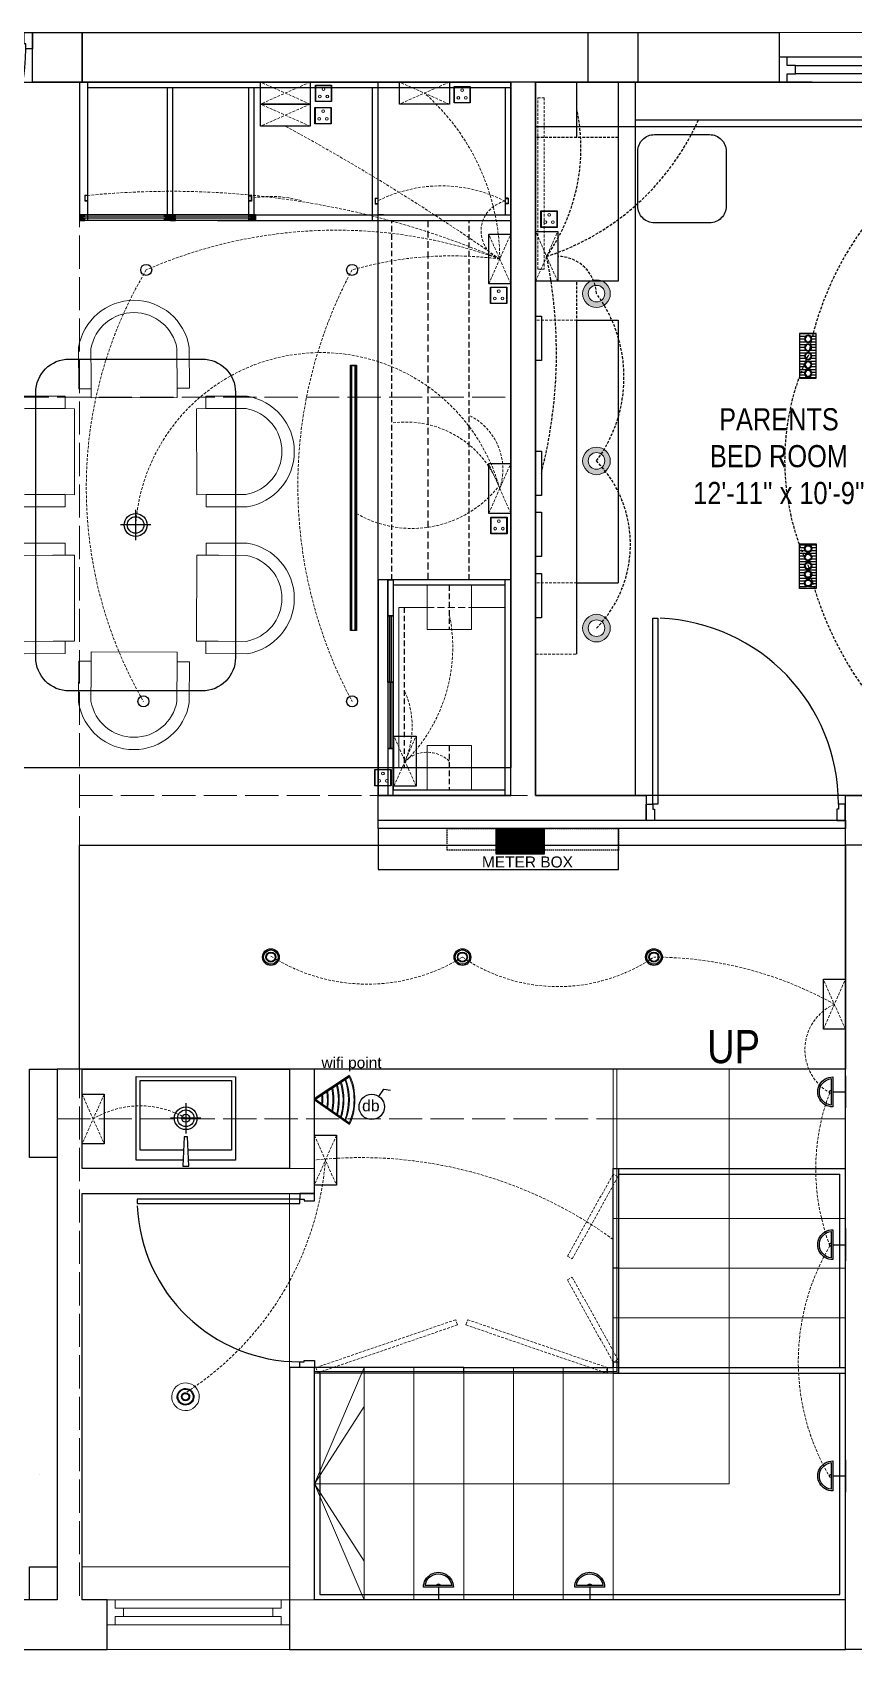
# Model space of a CAD drawing. Header units: millimetres. Extents: x 35877 to 3066687, y -650199 to -40525.
# Drawn here: x 150182.4 to 150330.9, y -180544.6 to -180252.1 of the extents above; entities that cross this region are included whole.
import ezdxf

# ---------------------------------------------------------------- set-up
doc = ezdxf.new("R2010")
doc.units = ezdxf.units.MM
doc.header["$MEASUREMENT"] = 0
for name, pattern in [('00 . GROUND FLOOR$0$DASHED', [0.75, 0.5, -0.25]), ('ACAD_ISO02W100', [15, 12, -3]), ('DASHED', [0.75, 0.5, -0.25]), ('DASHED2', [0.375, 0.25, -0.125]), ('DASHEDX2', [1.5, 1, -0.5]), ('HIDDEN', [0.375, 0.25, -0.125])]:
    doc.linetypes.add(name, pattern=pattern)
for name, color, linetype, lineweight in [('$TD_AUDIT_GENERATED_(A0BDF17)', 32, 'Continuous', 30), ('COLUMN', 1, 'Continuous', 30), ('el', 7, 'Continuous', 20), ('ELEC-wires', 1, 'DASHED2', 13), ('Electrical', 84, 'Continuous', 30), ('FIRST FLOOR ( TEXT )', 7, 'Continuous', 9), ('FUR', 250, 'Continuous', 0), ('FURNI', 25, 'Continuous', 5), ('FURNITURE', 32, 'Continuous', 9), ('furniture dimensions', 1, 'DASHED', 0), ('FURNITURE-1', 252, 'Continuous', 13), ('GROUND FLOOR', 7, 'Continuous', 9), ('GROUND FLOOR  ( PLINE )', 251, 'Continuous', 30), ('GROUND FLOOR ( DW_RAIL )', 7, 'Continuous', 9), ('GROUND FLOOR ( STAIR )', 251, 'Continuous', 9), ('hatch-rcc', 251, 'Continuous', 9), ('Labelling', 1, 'Continuous', 25)]:
    doc.layers.add(name, color=color, linetype=linetype, lineweight=lineweight)
for name, color, linetype in [('AR DOOR', 40, 'Continuous'), ('AR ELE-5', 134, 'Continuous'), ('GROUND FLOOR  ( Text )', 251, 'Continuous'), ('Labels and Texts', 8, 'Continuous'), ('str coll', 6, 'Continuous')]:
    doc.layers.add(name, color=color, linetype=linetype)
doc.layers.add('hatch', color=253, linetype='Continuous', lineweight=0, transparency=0.4)
doc.layers.add('PDF_INT-ELEC SWITCH BOARD', color=7, linetype='Continuous', true_color=0x00751d)
doc.layers.add('XX~SLAB ( PLINE )', color=251, linetype='Continuous', plot=False)
doc.styles.add("Cn_BT_0'-0", font='swissc.ttf')
doc.styles.add('KATHA', font='swissc.ttf')
doc.styles.get("Standard").update_dxf_attribs({"font": 'arial.ttf', "height": 6})

# ---------------------------------------------------------------- blocks, each defined once
blk = doc.blocks.new('*U116')
for points in [[(-40, 0), (0, 0), (0, 30), (10, 30), (10, 100), (-40, 100)], [(1160, 0), (1120, 0), (1120, 30), (1110, 30), (1110, 100), (1160, 100)], [(0, 0), (0, -1120), (30, -1120), (30, 0)]]:
    blk.add_lwpolyline(points, close=True)
at = {"layer": 'AR ELE-5', "linetype": 'ByBlock', "ltscale": 15}
blk.add_arc((-1.6, 0.7), 1121.6, 272.37301, 359.96526, dxfattribs=at)
blk = doc.blocks.new('*U18')
for points in [[(0, 0), (0, 1120), (-30, 1120), (-30, 0)], [(40, 0), (0, 0), (0, -30), (-10, -30), (-10, -100), (40, -100)], [(-1160, 0), (-1120, 0), (-1120, -30), (-1110, -30), (-1110, -100), (-1160, -100)]]:
    blk.add_lwpolyline(points, close=True)
at = {"layer": 'AR ELE-5', "linetype": 'ByBlock', "ltscale": 15}
blk.add_arc((2, -1), 1122, 92.373, 179.9653, dxfattribs=at)
blk = doc.blocks.new('*U20')
for points in [[(0, 0), (0, 1120), (30, 1120), (30, 0)], [(-40, 0), (0, 0), (0, -30), (10, -30), (10, -100), (-40, -100)], [(1160, 0), (1120, 0), (1120, -30), (1110, -30), (1110, -100), (1160, -100)]]:
    blk.add_lwpolyline(points, close=True)
at = {"layer": 'AR ELE-5', "linetype": 'ByBlock', "ltscale": 15}
blk.add_arc((-1.6, -0.7), 1121.6, 0.03474, 87.62699, dxfattribs=at)
blk = doc.blocks.new('SD DSD')
at = {"layer": 'FURNITURE', "color": 9, "true_color": 0xc7c8ca, "transparency": 33554687}
for p, q in [((3348486.7, -514623.32), (3348486.68, -514619.42)), ((3348502.23, -514619.34), (3348502.25, -514623.25)), ((3348486.7, -514623.32), (3348502.25, -514623.25)), ((3348483.69, -514625.26), (3348479.79, -514625.25)), ((3348483.69, -514625.26), (3348483.66, -514640.81)), ((3348505.76, -514625.26), (3348509.66, -514625.25)), ((3348505.76, -514625.26), (3348505.79, -514640.81)), ((3348479.75, -514640.8), (3348483.66, -514640.81)), ((3348509.7, -514640.8), (3348505.79, -514640.81)), ((3348479.75, -514651.77), (3348483.66, -514651.76)), ((3348483.69, -514667.31), (3348483.66, -514651.76)), ((3348505.76, -514667.31), (3348505.79, -514651.76)), ((3348509.7, -514651.77), (3348505.79, -514651.76)), ((3348483.69, -514667.31), (3348479.79, -514667.32)), ((3348505.76, -514667.31), (3348509.66, -514667.32)), ((3348486.7, -514669.25), (3348486.68, -514673.16)), ((3348486.7, -514669.25), (3348502.25, -514669.32)), ((3348502.23, -514673.23), (3348502.25, -514669.32))]:
    blk.add_line(p, q, dxfattribs=at)
at = {"layer": 'FURNITURE', "color": 9, "true_color": 0xc7c8ca, "transparency": 33554687, "flags": 128}
for points in [[(3348502.23, -514621.56), (3348504.46, -514621.55), (3348504.42, -514614.17, 0.853613), (3348484.42, -514614.22), (3348484.46, -514621.65), (3348486.68, -514621.64)], [(3348502.22, -514619.34), (3348502.23, -514621.56), (3348502.2, -514614.36, 0.835758), (3348486.65, -514614.39), (3348486.67, -514619.42), (3348486.68, -514621.64)], [(3348481.97, -514640.8), (3348481.97, -514643.02), (3348474.58, -514643.01, -0.853613), (3348474.58, -514623.01), (3348482.01, -514623.02), (3348482.01, -514625.25)], [(3348507.48, -514640.8), (3348507.48, -514643.02), (3348514.87, -514643.01, 0.853613), (3348514.87, -514623.01), (3348507.44, -514623.02), (3348507.44, -514625.25)], [(3348479.75, -514640.79), (3348481.97, -514640.8), (3348474.77, -514640.78, -0.835758), (3348474.76, -514625.23), (3348479.79, -514625.24), (3348482.01, -514625.25)], [(3348509.7, -514640.79), (3348507.48, -514640.8), (3348514.68, -514640.78, 0.835758), (3348514.69, -514625.23), (3348509.66, -514625.24), (3348507.44, -514625.25)], [(3348481.97, -514651.77), (3348481.97, -514649.55), (3348474.58, -514649.57, 0.853613), (3348474.58, -514669.57), (3348482.01, -514669.55), (3348482.01, -514667.32)], [(3348507.48, -514651.77), (3348507.48, -514649.55), (3348514.87, -514649.57, -0.853613), (3348514.87, -514669.57), (3348507.44, -514669.55), (3348507.44, -514667.32)], [(3348479.75, -514651.78), (3348481.97, -514651.77), (3348474.77, -514651.79, 0.835758), (3348474.76, -514667.34), (3348479.79, -514667.33), (3348482.01, -514667.33)], [(3348509.7, -514651.78), (3348507.48, -514651.77), (3348514.68, -514651.79, -0.835758), (3348514.69, -514667.34), (3348509.66, -514667.33), (3348507.44, -514667.33)], [(3348502.23, -514671.01), (3348504.46, -514671.02), (3348504.42, -514678.4, -0.853613), (3348484.42, -514678.36), (3348484.46, -514670.92), (3348486.68, -514670.93)], [(3348502.22, -514673.23), (3348502.23, -514671.01), (3348502.2, -514678.21, -0.835758), (3348486.65, -514678.18), (3348486.67, -514673.16), (3348486.68, -514670.93)]]:
    blk.add_lwpolyline(points, format="xyb", dxfattribs=at)
at = {"layer": 'FURNITURE', "color": 9, "lineweight": 30, "true_color": 0xc7c8ca, "transparency": 33554687}
blk.add_lwpolyline([(3348506.78, -514676.29), (3348482.68, -514676.29, -0.414214), (3348476.68, -514670.29), (3348476.68, -514622.29, -0.414214), (3348482.68, -514616.29), (3348506.78, -514616.29, -0.414214), (3348512.78, -514622.29), (3348512.78, -514670.29, -0.414214)], format="xyb", close=True, dxfattribs=at)
blk = doc.blocks.new('HYTJUK')
at = {"layer": 'Electrical', "lineweight": -3, "true_color": 0x000000}
h = blk.add_hatch(dxfattribs=at)
h.set_pattern_fill('ANSI31', color=18, scale=4, angle=225)
h.set_pattern_definition([(270, (141588.84366, -3593.0246), (0.5, -2e-16), [])])
h.paths.add_polyline_path([(128595.32, 17374.81), (128596.19, 17375.86, -0.675401), (128596.65, 17377, -0.15536), (128597.03, 17376.88), (128597.65, 17377.63), (128597.65, 17377.81), (128589.56, 17377.81), (128589.56, 17374.81)])
h.paths.add_polyline_path([(128590.43, 17375.68, -1), (128590.43, 17377, -1)], flags=16)
h.paths.add_polyline_path([(128591.98, 17377, -1), (128591.98, 17375.68, -1)], flags=16)
h.paths.add_polyline_path([(128590.43, 17375.81, -1), (128590.43, 17376.87, -1)], flags=0)
h.paths.add_polyline_path([(128591.98, 17376.87, -1), (128591.98, 17375.81, -1)], flags=0)
h.paths.add_polyline_path([(128593.54, 17377, -1), (128593.54, 17375.68, -1)], flags=16)
h.paths.add_polyline_path([(128593.54, 17376.87, -1), (128593.54, 17375.81, -1)], flags=0)
h.paths.add_polyline_path([(128595.09, 17377, -1), (128595.09, 17375.68, -1)], flags=16)
h.paths.add_polyline_path([(128595.09, 17376.87, -1), (128595.09, 17375.81, -1)], flags=0)
h.paths.add_polyline_path([(128596.19, 17375.86), (128595.32, 17374.81), (128597.65, 17374.81), (128597.65, 17377.63), (128597.03, 17376.88, -0.731062), (128596.65, 17375.68, -0.193744)], flags=17)
at = {"layer": 'Electrical', "color": 240, "true_color": 0xed1f24}
blk.add_lwpolyline([(128597.65, 17374.81), (128589.56, 17374.81), (128589.56, 17377.81), (128597.65, 17377.81)], close=True, dxfattribs=at)
at = {"layer": 'Electrical', "color": 18, "lineweight": -3, "true_color": 0x000000}
for centre, radius in [((128590.43, 17376.34), 0.662), ((128590.43, 17376.34), 0.53), ((128591.98, 17376.34), 0.662), ((128591.98, 17376.34), 0.53), ((128593.54, 17376.34), 0.662), ((128593.54, 17376.34), 0.53), ((128595.09, 17376.34), 0.662), ((128595.09, 17376.34), 0.53), ((128596.65, 17376.34), 0.662), ((128596.65, 17376.34), 0.53)]:
    blk.add_circle(centre, radius, dxfattribs=at)
blk = doc.blocks.new('6616')
at = {"color": 242, "linetype": 'DASHED', "true_color": 0xcd2027}
for p, q in [((386784.79, -36915.77), (386775.78, -36911.78)), ((386784.79, -36911.78), (386775.78, -36915.77))]:
    blk.add_line(p, q, dxfattribs=at)
at = {"layer": 'ELEC-wires', "color": 5, "linetype": 'ByBlock', "lineweight": 30, "ltscale": 4}
blk.add_lwpolyline([(386775.78, -36911.78), (386784.79, -36911.78), (386784.79, -36915.77), (386775.78, -36915.77)], close=True, dxfattribs=at)
blk = doc.blocks.new('WIFI')
at = {"layer": '$TD_AUDIT_GENERATED_(A0BDF17)', "lineweight": 13, "true_color": 0xc7c8ca}
h = blk.add_hatch(color=9, dxfattribs=at)
h.dxf.hatch_style = 1
h.paths.add_polyline_path([(3320075.15, -510037.5), (3320075.24, -510037.64, -0.206837), (3320083.72, -510037.64), (3320083.82, -510037.5, 0.208331)])
h.paths.add_polyline_path([(3320075.66, -510038.29), (3320075.76, -510038.44, -0.179121), (3320083.18, -510038.42), (3320083.28, -510038.28, 0.181041)])
h.paths.add_polyline_path([(3320076.19, -510039.11), (3320076.29, -510039.25, -0.151306), (3320082.61, -510039.23), (3320082.71, -510039.09, 0.153663)])
h.paths.add_polyline_path([(3320076.65, -510039.81), (3320076.74, -510039.95, -0.127939), (3320082.13, -510039.93), (3320082.23, -510039.78, 0.130675)])
h.paths.add_polyline_path([(3320077.21, -510040.67), (3320077.31, -510040.82, -0.099586), (3320081.53, -510040.79), (3320081.63, -510040.64, 0.102799)])
h.paths.add_polyline_path([(3320077.79, -510041.56), (3320077.89, -510041.71, -0.070714), (3320080.9, -510041.69), (3320081.01, -510041.54, 0.074439)])
h.paths.add_polyline_path([(3320080.36, -510042.46, 0.045415), (3320078.39, -510042.48), (3320078.5, -510042.64, -0.041129), (3320080.25, -510042.62)])
at = {"layer": '$TD_AUDIT_GENERATED_(A0BDF17)', "color": 5, "lineweight": 53}
for q in [(3320075.15, -510037.5), (3320083.82, -510037.5)]:
    blk.add_line((3320079.34, -510043.93), q, dxfattribs=at)
at = {"layer": '$TD_AUDIT_GENERATED_(A0BDF17)', "lineweight": 13}
for centre, radius, start, end in [((3320079.48, -510047.46), 10.86, 66.4636, 113.5364), ((3320079.48, -510048.46), 10.86, 69.5551, 110.602), ((3320079.48, -510048.46), 10.69, 69.7839, 110.4045), ((3320079.48, -510049.45), 10.86, 72.6901, 107.6338), ((3320079.48, -510049.45), 10.69, 72.9716, 107.3874), ((3320079.48, -510050.29), 10.86, 75.3462, 105.1259), ((3320079.48, -510051.29), 10.86, 78.5929, 102.0702), ((3320079.48, -510051.29), 10.69, 78.9794, 101.7278), ((3320079.48, -510052.28), 10.86, 81.9217, 98.9505), ((3320079.48, -510052.28), 10.69, 82.3715, 98.5509), ((3320079.48, -510053.28), 10.86, 85.3513, 95.7524), ((3320079.48, -510053.28), 10.69, 85.8705, 95.2913)]:
    blk.add_arc(centre, radius, start, end, dxfattribs=at)
at = {"layer": '$TD_AUDIT_GENERATED_(A0BDF17)', "color": 252, "lineweight": 13, "true_color": 0x939598}
blk.add_arc((3320079.48, -510047.46), 10.69, 66.6419, 113.3863, dxfattribs=at)
at = {"layer": 'Labels and Texts', "lineweight": 13}
blk.add_arc((3320079.48, -510050.29), 10.69, 75.6739, 104.837, dxfattribs=at)
blk = doc.blocks.new('GF')
at = {"color": 9, "true_color": 0xc7c8ca}
blk.add_lwpolyline([(133536.56, -183540.16), (133537.74, -183540.16), (133537.74, -183571.16), (133536.56, -183571.16)], close=True, dxfattribs=at)
at = {"layer": 'FURNITURE', "color": 9, "lineweight": 25, "true_color": 0xc7c8ca}
blk.add_line((133536.2, -183545.34), (133686.7, -183545.34), dxfattribs=at)
at = {"layer": 'FURNITURE', "color": 9, "linetype": 'DASHED', "lineweight": 30, "true_color": 0xc7c8ca}
blk.add_line((133543.67, -183640.78), (133543.67, -183573.36), dxfattribs=at)
at = {"layer": 'FURNITURE', "color": 9, "linetype": 'DASHED', "lineweight": 20, "true_color": 0xc7c8ca}
blk.add_line((133551.14, -183627.92), (133536.2, -183627.92), dxfattribs=at)
at = {"layer": 'FURNITURE', "color": 9, "lineweight": 30, "true_color": 0xc7c8ca}
blk.add_line((133543.67, -183627.92), (133551.14, -183627.92), dxfattribs=at)
for points in [[(133536.2, -183537.34), (133551.14, -183537.34), (133551.14, -183573.36), (133536.2, -183573.36)], [(133536.2, -183579.68), (133537.23, -183579.68), (133537.23, -183587.68), (133536.2, -183587.68)], [(133536.2, -183604.1), (133537.23, -183604.1), (133537.23, -183612.1), (133536.2, -183612.1)], [(133536.2, -183615.13), (133537.23, -183615.13), (133537.23, -183623.12), (133536.2, -183623.12)], [(133536.2, -183626.23), (133537.23, -183626.23), (133537.23, -183634.23), (133536.2, -183634.23)]]:
    blk.add_lwpolyline(points, close=True, dxfattribs=at)
blk.add_lwpolyline([(133557.67, -183546.83), (133567.64, -183546.83, -0.414214), (133570.64, -183549.83), (133570.64, -183559.78, -0.414214), (133567.64, -183562.78), (133557.67, -183562.78, -0.414214), (133554.67, -183559.78), (133554.67, -183549.83, -0.414214)], format="xyb", close=True, dxfattribs=at)
at = {"layer": 'FURNITURE', "color": 9, "linetype": 'DASHED', "lineweight": 20, "true_color": 0xc7c8ca}
blk.add_lwpolyline([(133536.2, -183640.79), (133543.67, -183640.79), (133543.67, -183580.36), (133536.2, -183580.36)], close=True, dxfattribs=at)
at = {"layer": 'FURNITURE', "color": 9, "lineweight": 30, "true_color": 0xc7c8ca}
blk.add_lwpolyline([(133543.67, -183640.78), (133543.67, -183580.36), (133551.14, -183580.36), (133551.14, -183627.92)], dxfattribs=at)
blk = doc.blocks.new('A$C2E9001B6')
at = {"layer": 'Electrical', "ltscale": 10}
for p, q in [((0, 5), (5.83, 5)), ((2.92, 2.71), (2.92, 5)), ((0.21, 2.71), (5.62, 2.71)), ((0.51, 2.42), (5.32, 2.42))]:
    blk.add_line(p, q, dxfattribs=at)
at = {"layer": 'Electrical', "ltscale": 10, "extrusion": (0, 0, -1)}
for centre, major_axis, start_param, end_param in [((2.92, 2.71), (-1.91, 1.91), 2.356194, 5.497787), ((2.92, 2.71), (1.71, 1.71), 0.902965, 3.809424), ((2.92, 2.43), (-0.223, 0.223), 2.378522, 5.47546)]:
    blk.add_ellipse(centre, major_axis=major_axis, ratio=1, start_param=start_param, end_param=end_param, dxfattribs=at)
blk = doc.blocks.new('16')
at = {"layer": 'hatch-rcc', "color": 1, "lineweight": 30}
blk.add_lwpolyline([(392822.83, -38266.87), (392825.13, -38266.87), (392825.13, -38269.2), (392822.83, -38269.2)], close=True, dxfattribs=at)
at = {"layer": 'hatch-rcc', "color": 1}
blk.add_lwpolyline([(392822.89, -38266.93), (392825.07, -38266.93), (392825.07, -38269.14), (392822.89, -38269.14)], close=True, dxfattribs=at)
for centre in [(392823.98, -38267.42), (392823.44, -38268.48), (392824.52, -38268.48)]:
    blk.add_circle(centre, 0.195, dxfattribs=at)
blk = doc.blocks.new('erfer')
at = {"layer": 'hatch-rcc', "lineweight": 30}
blk.add_lwpolyline([(1905.9, -1304.21), (1908.38, -1304.21), (1908.38, -1306.73), (1905.9, -1306.73)], close=True, dxfattribs=at)
at = {"layer": 'hatch-rcc'}
blk.add_lwpolyline([(1905.96, -1304.28), (1908.31, -1304.28), (1908.31, -1306.66), (1905.96, -1306.66)], close=True, dxfattribs=at)
for centre in [(1907.14, -1304.81), (1906.56, -1305.95), (1907.72, -1305.95)]:
    blk.add_circle(centre, 0.211, dxfattribs=at)

msp = doc.modelspace()

# ---------------------------------------------------------------- hatches: boundary and pattern name
at = {"lineweight": 5, "ltscale": 4, "true_color": 0xc7c8ca, "transparency": 33554687}
h = msp.add_hatch(color=9, dxfattribs=at)
h.dxf.hatch_style = 1
h.paths.add_polyline_path([(150191.343, -180285.146), (150191.343, -180286.146), (150190.87, -180286.146), (150190.87, -180285.146)])
h.paths.add_polyline_path([(150191.87, -180285.146), (150191.87, -180285.526), (150191.62, -180285.526), (150191.62, -180285.766), (150191.87, -180285.766), (150191.87, -180286.146), (150191.343, -180286.146), (150191.343, -180285.146)])
h = msp.add_hatch(color=9, dxfattribs=at)
h.dxf.hatch_style = 1
h.paths.add_polyline_path([(150206.808, -180285.146), (150206.807, -180286.146), (150207.281, -180286.146), (150207.281, -180285.146)])
h.paths.add_polyline_path([(150206.281, -180285.146), (150206.281, -180285.526), (150206.531, -180285.526), (150206.531, -180285.766), (150206.281, -180285.766), (150206.281, -180286.146), (150206.807, -180286.146), (150206.808, -180285.146)])
h = msp.add_hatch(color=9, dxfattribs=at)
h.dxf.hatch_style = 1
h.paths.add_polyline_path([(150207.754, -180285.146), (150207.754, -180286.146), (150207.281, -180286.146), (150207.281, -180285.146)])
h.paths.add_polyline_path([(150208.281, -180285.146), (150208.281, -180285.526), (150208.031, -180285.526), (150208.031, -180285.766), (150208.281, -180285.766), (150208.281, -180286.146), (150207.754, -180286.146), (150207.754, -180285.146)])
h = msp.add_hatch(color=9, dxfattribs=at)
h.dxf.hatch_style = 1
h.paths.add_polyline_path([(150222.219, -180285.146), (150222.219, -180286.146), (150222.692, -180286.146), (150222.692, -180285.146)])
h.paths.add_polyline_path([(150221.692, -180285.146), (150221.692, -180285.526), (150221.942, -180285.526), (150221.942, -180285.766), (150221.692, -180285.766), (150221.692, -180286.146), (150222.219, -180286.146), (150222.219, -180285.146)])
at = {"layer": 'el', "ltscale": 10, "true_color": 0x939598, "transparency": 33554687}
h = msp.add_hatch(dxfattribs=at)
h.set_pattern_fill('ANSI31', color=252, scale=0.3)
h.set_pattern_definition([(45, (-3170290.066538, 329747.78824), (-0.0265165042945, 0.0265165042945), [])])
h.paths.add_polyline_path([(150274.994, -180400.694), (150274.994, -180396.146), (150266.179, -180396.146), (150266.179, -180400.694)])
at = {"layer": 'FURNITURE', "lineweight": 0, "transparency": 33554600}
h = msp.add_hatch(color=9, dxfattribs=at)
h.dxf.hatch_style = 1
h.paths.add_polyline_path([(150281.867, -180299.401, 1), (150286.867, -180299.401, 1)])
h.paths.add_polyline_path([(150285.867, -180299.401, -1), (150282.867, -180299.401, -1)], flags=16)
h = msp.add_hatch(color=9, dxfattribs=at)
h.dxf.hatch_style = 1
h.paths.add_polyline_path([(150281.868, -180329.651, 1), (150286.868, -180329.651, 1)])
h.paths.add_polyline_path([(150285.868, -180329.651, -1), (150282.868, -180329.651, -1)], flags=16)
h = msp.add_hatch(color=9, dxfattribs=at)
h.dxf.hatch_style = 1
h.paths.add_polyline_path([(150281.867, -180359.901, 1), (150286.867, -180359.901, 1)])
h.paths.add_polyline_path([(150285.867, -180359.901, -1), (150282.867, -180359.901, -1)], flags=16)

# ---------------------------------------------------------------- linework, layer by layer
at = {"layer": 'COLUMN', "transparency": 33554687}
for points in [[(150182.37, -180252.146), (150191.37, -180252.146), (150191.37, -180261.146), (150182.37, -180261.146)], [(150282.87, -180252.146), (150291.87, -180252.146), (150291.87, -180261.146), (150282.87, -180261.146)], [(150344.37, -180390.146), (150344.37, -180399.146), (150329.37, -180399.146), (150329.37, -180390.146)]]:
    msp.add_lwpolyline(points, close=True, dxfattribs=at)
at = {"layer": 'el', "color": 9, "lineweight": 30, "ltscale": 10, "true_color": 0xc7c8ca, "transparency": 33554687}
for points in [[(150247, -180357.645), (150247.24, -180357.645), (150247.24, -180369.645), (150247, -180369.645)], [(150247, -180381.645), (150247.24, -180381.645), (150247.24, -180369.645), (150247, -180369.645)]]:
    msp.add_lwpolyline(points, close=True, dxfattribs=at)
at = {"layer": 'Electrical', "transparency": 33554687}
for p, q in [((150201.042, -180338.496, 0.005), (150201.042, -180343.983, 0.005)), ((150203.786, -180341.239, 0.005), (150198.299, -180341.239, 0.005)), ((150210.116, -180445.801, 0.005), (150210.116, -180451.288, 0.005)), ((150212.859, -180448.544, 0.005), (150207.372, -180448.544, 0.005))]:
    msp.add_line(p, q, dxfattribs=at)
at = {"layer": 'Electrical', "color": 152, "lineweight": 30, "true_color": 0x2776bb, "transparency": 33554687, "elevation": -0.003}
for points in [[(150239.896, -180360.34), (150239.896, -180312.362), (150240.956, -180312.362), (150240.956, -180360.34)], [(150240.767, -180312.463), (150240.082, -180312.463), (150240.082, -180360.257), (150240.767, -180360.257)], [(150240.749, -180312.481), (150240.101, -180312.481), (150240.101, -180360.239), (150240.749, -180360.239)]]:
    msp.add_lwpolyline(points, close=True, dxfattribs=at)
at = {"layer": 'Electrical', "transparency": 33554687}
for centre, radius in [((150201.042, -180341.239, 0.005), 2.058), ((150201.042, -180341.239, 0.005), 1.5), ((150210.116, -180448.544, 0.005), 2.058), ((150210.116, -180448.544, 0.005), 1.5)]:
    msp.add_circle(centre, radius, dxfattribs=at)
at = {"layer": 'Electrical', "color": 18, "ltscale": 8, "true_color": 0x000000, "transparency": 33554687}
for centre, radius in [((150225.495, -180419.396), 1.504), ((150225.495, -180419.396), 1.304), ((150225.495, -180419.396), 0.904), ((150225.495, -180419.396), 0.804), ((150260.12, -180419.396), 1.504), ((150260.12, -180419.396), 1.304), ((150260.12, -180419.396), 0.904), ((150260.12, -180419.396), 0.804), ((150294.745, -180419.396), 1.504), ((150294.745, -180419.396), 1.304), ((150294.745, -180419.396), 0.904), ((150294.745, -180419.396), 0.804)]:
    msp.add_circle(centre, radius, dxfattribs=at)
at = {"layer": 'Electrical', "color": 5, "lineweight": 5, "ltscale": 8, "transparency": 33554687}
msp.add_ellipse((150210.061, -180498.913), major_axis=(1.693, -1.839), ratio=1, start_param=-0.7853982, end_param=5.4977871, dxfattribs=at)
at = {"layer": 'Electrical', "color": 5, "ltscale": 8, "transparency": 33554687}
for major_axis, start_param, end_param in [((1.016, -1.104), -0.7853982, 5.4977871), ((-1.012, -0.931), 0.7853982, 7.0685835), ((-0.544, -0.501), 0.7853982, 7.0685835), ((-0.453, -0.417), 0.7853982, 7.0685835)]:
    msp.add_ellipse((150210.061, -180498.913), major_axis=major_axis, ratio=1, start_param=start_param, end_param=end_param, dxfattribs=at)
at = {"layer": 'FUR', "transparency": 33554687}
msp.add_line((150183.739, -180512.957), (150183.739, -180512.957), dxfattribs=at)
msp.add_line((150183.739, -180512.957), (150183.739, -180512.957), dxfattribs=at)
at = {"layer": 'FURNI', "color": 3, "lineweight": 30, "transparency": 33554687}
for p, q in [((150280.84, -180271.189), (150280.84, -180261.146)), ((150423.87, -180268.028), (150291.37, -180268.028))]:
    msp.add_line(p, q, dxfattribs=at)
at = {"layer": 'FURNITURE', "color": 9, "lineweight": 30, "true_color": 0xc7c8ca, "transparency": 33554687}
for p, q in [((150190.87, -180261.146), (150190.87, -180286.146)), ((150190.87, -180261.146), (150268.87, -180261.146)), ((150192.37, -180261.146), (150192.37, -180286.146)), ((150244.87, -180286.146), (150244.87, -180261.146)), ((150268.87, -180261.146), (150268.87, -180285.146)), ((150192.37, -180262.146), (150268.87, -180262.146)), ((150206.781, -180285.146), (150206.781, -180262.146)), ((150207.781, -180285.146), (150207.781, -180262.146)), ((150221.442, -180262.146), (150221.442, -180286.146)), ((150222.442, -180262.146), (150222.442, -180286.146)), ((150243.87, -180286.146), (150243.87, -180262.146)), ((150244.87, -180286.146), (150244.87, -180262.146)), ((150267.87, -180262.146), (150267.87, -180285.146)), ((150191.839, -180281.599), (150191.839, -180282.599)), ((150191.839, -180281.599), (150192.37, -180281.599)), ((150221.973, -180281.649), (150221.442, -180281.649)), ((150221.973, -180281.649), (150221.973, -180282.649)), ((150244.339, -180282.145), (150244.339, -180283.145)), ((150244.339, -180282.145), (150244.87, -180282.145)), ((150268.401, -180282.145), (150267.87, -180282.145)), ((150268.401, -180282.145), (150268.401, -180283.145)), ((150191.87, -180285.146), (150190.87, -180285.146)), ((150222.692, -180285.146), (150190.87, -180285.146)), ((150191.839, -180282.599), (150192.37, -180282.599)), ((150191.87, -180285.146), (150222.692, -180285.146)), ((150217.868, -180285.146), (150191.87, -180285.146)), ((150192.37, -180285.146), (150268.87, -180285.146)), ((150192.87, -180285.146), (150192.868, -180285.146)), ((150218.368, -180285.146), (150193.368, -180285.146)), ((150206.781, -180285.146), (150207.781, -180285.146)), ((150221.973, -180282.649), (150221.442, -180282.649)), ((150244.339, -180283.145), (150244.87, -180283.145)), ((150244.87, -180285.146), (150268.87, -180285.146)), ((150245.87, -180285.146), (150244.87, -180285.146)), ((150268.401, -180283.145), (150267.87, -180283.145)), ((150218.37, -180286.146), (150190.87, -180286.146)), ((150217.87, -180286.146), (150190.87, -180286.146)), ((150222.692, -180286.146), (150190.87, -180286.146)), ((150215.87, -180286.146), (150268.87, -180286.146)), ((150244.87, -180390.146), (150244.87, -180286.146)), ((150268.87, -180351.145), (150246.62, -180351.145)), ((150246.62, -180351.145), (150246.62, -180390.146)), ((150246.62, -180357.645), (150246.62, -180351.145)), ((150246.62, -180351.145), (150247.62, -180351.145)), ((150247.62, -180351.145), (150247.62, -180357.645)), ((150267.87, -180352.145), (150247.62, -180352.145)), ((150247.62, -180352.145), (150247.62, -180389.146)), ((150267.87, -180390.146), (150267.87, -180351.145)), ((150268.87, -180390.146), (150268.87, -180351.145)), ((150247.62, -180357.645), (150246.62, -180357.645)), ((150246.62, -180369.645), (150246.62, -180357.645)), ((150246.62, -180357.645), (150247.62, -180357.645)), ((150247.62, -180357.645), (150247.62, -180369.645)), ((150247.62, -180369.645), (150246.62, -180369.645)), ((150247.62, -180369.645), (150246.62, -180369.645)), ((150246.62, -180369.645), (150246.62, -180369.645)), ((150246.62, -180369.645), (150247.62, -180369.645)), ((150247.62, -180369.645), (150246.62, -180369.645)), ((150246.62, -180369.645), (150246.62, -180381.645)), ((150247.62, -180369.645), (150246.62, -180369.645)), ((150246.62, -180369.645), (150246.62, -180369.645)), ((150246.62, -180369.645), (150247.62, -180369.645)), ((150247.62, -180369.645), (150247.62, -180369.645)), ((150247.62, -180381.645), (150247.62, -180369.645)), ((150247.62, -180369.645), (150247.62, -180369.645)), ((150247.62, -180381.645), (150246.62, -180381.645)), ((150246.62, -180381.645), (150246.62, -180390.146)), ((150246.62, -180381.645), (150247.62, -180381.645)), ((150247.62, -180390.146), (150247.62, -180381.645)), ((150246.62, -180390.146), (150268.87, -180390.146)), ((150246.62, -180390.146), (150247.62, -180390.146)), ((150247.62, -180389.146), (150267.87, -180389.146)), ((150244.87, -180396.146), (150244.87, -180403.579)), ((150288.37, -180403.579), (150288.37, -180396.146)), ((150244.87, -180403.579), (150288.37, -180403.579))]:
    msp.add_line(p, q, dxfattribs=at)
at = {"layer": 'FURNITURE', "color": 3, "lineweight": 30, "transparency": 33554687}
for p, q in [((150191.869, -180281.643), (150191.869, -180282.55)), ((150192.37, -180281.643), (150191.869, -180281.643)), ((150221.442, -180281.692), (150221.943, -180281.692)), ((150221.943, -180281.692), (150221.943, -180282.599)), ((150244.369, -180282.189), (150244.369, -180283.096)), ((150244.87, -180282.189), (150244.369, -180282.189)), ((150267.87, -180282.189), (150268.371, -180282.189)), ((150268.371, -180282.189), (150268.371, -180283.096)), ((150191.869, -180282.55), (150192.37, -180282.55)), ((150221.943, -180282.599), (150221.442, -180282.599)), ((150244.369, -180283.096), (150244.87, -180283.096)), ((150268.371, -180283.096), (150267.87, -180283.096))]:
    msp.add_line(p, q, dxfattribs=at)
at = {"layer": 'FURNITURE', "color": 9, "linetype": 'ByBlock', "lineweight": 30, "true_color": 0xc7c8ca, "transparency": 33554687}
for p, q in [((150191.87, -180285.146), (150190.87, -180285.146)), ((150190.87, -180285.146), (150190.87, -180286.146)), ((150191.87, -180285.526), (150191.87, -180285.146)), ((150206.281, -180285.526), (150206.281, -180285.146)), ((150206.281, -180285.146), (150207.281, -180285.146)), ((150207.281, -180285.146), (150207.281, -180286.146)), ((150208.281, -180285.146), (150207.281, -180285.146)), ((150207.281, -180285.146), (150207.281, -180286.146)), ((150208.281, -180285.526), (150208.281, -180285.146)), ((150221.692, -180285.526), (150221.692, -180285.146)), ((150221.692, -180285.146), (150222.692, -180285.146)), ((150222.692, -180285.146), (150222.692, -180286.146)), ((150190.87, -180286.146), (150191.87, -180286.146)), ((150191.87, -180286.146), (150191.87, -180285.766)), ((150206.531, -180285.526), (150206.281, -180285.526)), ((150206.281, -180285.766), (150206.531, -180285.766)), ((150206.281, -180286.146), (150206.281, -180285.766)), ((150207.281, -180286.146), (150206.281, -180286.146)), ((150206.531, -180285.766), (150206.531, -180285.526)), ((150207.281, -180286.146), (150208.281, -180286.146)), ((150208.031, -180285.766), (150208.031, -180285.526)), ((150208.031, -180285.526), (150208.281, -180285.526)), ((150208.281, -180285.766), (150208.031, -180285.766)), ((150208.281, -180286.146), (150208.281, -180285.766)), ((150221.942, -180285.526), (150221.692, -180285.526)), ((150221.692, -180285.766), (150221.942, -180285.766)), ((150221.692, -180286.146), (150221.692, -180285.766)), ((150222.692, -180286.146), (150221.692, -180286.146)), ((150221.942, -180285.766), (150221.942, -180285.526))]:
    msp.add_line(p, q, dxfattribs=at)
at = {"layer": 'FURNITURE', "color": 3, "linetype": 'DASHEDX2', "lineweight": 30, "transparency": 33554687}
for p, q in [((150247.37, -180351.145), (150247.37, -180286.146)), ((150261.37, -180351.145), (150261.37, -180286.146)), ((150257.745, -180352.145), (150257.745, -180360.145)), ((150257.745, -180352.145), (150257.745, -180360.145)), ((150249.62, -180356.145), (150249.62, -180385.146)), ((150249.62, -180356.145), (150249.62, -180385.146)), ((150257.745, -180381.146), (150257.745, -180389.146)), ((150257.745, -180381.146), (150257.745, -180389.146))]:
    msp.add_line(p, q, dxfattribs=at)
at = {"layer": 'FURNITURE', "color": 9, "linetype": 'HIDDEN', "lineweight": 30, "ltscale": 5, "true_color": 0xc7c8ca, "transparency": 33554687}
msp.add_line((150253.87, -180286.146), (150253.87, -180351.145), dxfattribs=at)
at = {"layer": 'FURNITURE', "color": 9, "lineweight": 20, "true_color": 0xc7c8ca, "transparency": 33554687}
for p, q in [((150253.741, -180352.145), (150261.749, -180352.145)), ((150253.741, -180360.145), (150253.741, -180352.145)), ((150261.749, -180352.145), (150261.749, -180360.145)), ((150248.62, -180385.146), (150248.62, -180356.145)), ((150248.62, -180356.145), (150253.741, -180356.145)), ((150261.749, -180356.145), (150267.87, -180356.145)), ((150267.87, -180356.145), (150267.87, -180385.146)), ((150261.749, -180360.145), (150253.741, -180360.145)), ((150261.749, -180381.146), (150253.741, -180381.146)), ((150253.741, -180381.146), (150253.741, -180389.146)), ((150261.749, -180389.146), (150261.749, -180381.146)), ((150253.741, -180385.146), (150248.62, -180385.146)), ((150267.87, -180385.146), (150261.749, -180385.146)), ((150253.741, -180389.146), (150261.749, -180389.146))]:
    msp.add_line(p, q, dxfattribs=at)
at = {"layer": 'FURNITURE', "color": 9, "linetype": 'HIDDEN', "lineweight": 18, "ltscale": 5, "true_color": 0xc7c8ca, "transparency": 33554687}
for p, q in [((150253.741, -180356.145), (150261.749, -180356.145)), ((150253.741, -180385.146), (150261.749, -180385.146))]:
    msp.add_line(p, q, dxfattribs=at)
at = {"layer": 'FURNITURE', "color": 9, "lineweight": 30, "ltscale": 0.4, "true_color": 0xc7c8ca, "transparency": 33554687}
for p, q in [((150287.37, -180457.646), (150288.37, -180457.646)), ((150287.37, -180493.646), (150287.37, -180457.646)), ((150288.37, -180457.646), (150288.37, -180493.646)), ((150288.37, -180457.646), (150329.37, -180457.646)), ((150288.37, -180458.646), (150328.37, -180458.646)), ((150288.37, -180475.646), (150287.37, -180475.646)), ((150260.37, -180493.646), (150233.37, -180493.646)), ((150287.37, -180494.646), (150233.37, -180494.646)), ((150260.37, -180494.646), (150260.37, -180493.646)), ((150260.37, -180493.646), (150287.37, -180493.646)), ((150288.37, -180493.646), (150329.37, -180493.646)), ((150288.37, -180494.646), (150329.37, -180494.646))]:
    msp.add_line(p, q, dxfattribs=at)
at = {"layer": 'FURNITURE', "color": 9, "lineweight": 30, "true_color": 0xc7c8ca, "transparency": 33554687}
for points in [[(150244.87, -180390.146), (150268.87, -180390.146), (150268.87, -180351.145), (150244.87, -180351.145)], [(150244.87, -180394.646), (150329.37, -180394.646), (150329.37, -180396.146), (150244.87, -180396.146)], [(150210.399, -180451.889), (150209.828, -180451.889), (150209.57, -180457.186), (150210.65, -180457.186)]]:
    msp.add_lwpolyline(points, close=True, dxfattribs=at)
at = {"layer": 'FURNITURE', "color": 9, "linetype": 'DASHED2', "lineweight": 30, "true_color": 0xc7c8ca, "transparency": 33554687}
msp.add_lwpolyline([(150257.37, -180396.146), (150288.37, -180396.146), (150288.37, -180400.062), (150257.37, -180400.062)], close=True, dxfattribs=at)
at = {"layer": 'FURNITURE', "color": 9, "lineweight": 30, "true_color": 0xc7c8ca, "transparency": 33554687}
for points in [[(150209.623, -180456.105), (150201.111, -180456.091), (150201.12, -180440.997), (150219.12, -180441.018), (150219.111, -180456.112), (150210.599, -180456.106)], [(150209.71, -180454.305), (150201.833, -180454.291), (150201.84, -180441.718), (150218.4, -180441.737), (150218.393, -180454.311), (150210.514, -180454.306)]]:
    msp.add_lwpolyline(points, dxfattribs=at)
at = {"layer": 'FURNITURE', "color": 1, "lineweight": 30, "ltscale": 4, "transparency": 33554687}
msp.add_lwpolyline([(150245.015, -180444.59), (150245.934, -180443.265), (150247.117, -180443.452)], dxfattribs=at)
at = {"layer": 'FURNITURE', "color": 9, "lineweight": 30, "ltscale": 0.4, "true_color": 0xc7c8ca, "transparency": 33554687}
for points in [[(150328.37, -180493.646), (150328.37, -180458.646)], [(150287.37, -180494.646), (150288.37, -180494.646), (150288.37, -180492.646), (150287.37, -180492.646), (150287.37, -180493.646)], [(150234.37, -180494.646), (150234.37, -180534.646), (150328.37, -180534.646), (150328.37, -180494.646)], [(150288.37, -180493.646), (150288.37, -180494.646), (150286.37, -180494.646), (150286.37, -180493.646), (150287.37, -180493.646)]]:
    msp.add_lwpolyline(points, dxfattribs=at)
at = {"layer": 'FURNITURE', "color": 240, "lineweight": 30, "true_color": 0xed1f24, "transparency": 33554687}
for centre in [(150202.959, -180295.105, 0.005), (150240.182, -180295.105), (150202.459, -180373.146), (150240.182, -180373.146, -0.005)]:
    msp.add_circle(centre, 1, dxfattribs=at)
at = {"layer": 'FURNITURE', "color": 1, "lineweight": 30, "ltscale": 4, "transparency": 33554687}
msp.add_circle((150243.731, -180446.488), 2.291, dxfattribs=at)
at = {"layer": 'FURNITURE', "color": 9, "lineweight": 30, "true_color": 0xc7c8ca, "transparency": 33554687}
msp.add_circle((150210.116, -180448.544), 0.72, dxfattribs=at)
at = {"layer": 'FURNITURE', "color": 1, "linetype": 'DASHED', "lineweight": 25, "transparency": 33554687}
for centre, radius, start, end in [((150378.444, -180320.931), 56.743, 46.67723, 169.61627), ((150247.641, -180273.113), 33.918, 324.79337, 11.81685), ((150261.185, -180249.309), 45.615, 288.09759, 335.77221), ((150189.726, -180310.216), 87.408, 345.62984, 11.58111), ((150277.344, -180299.699), 7.03, 2.43012, 90), ((150263.861, -180314.526), 25.481, 323.5888, 36.41165), ((150363.16, -180329.601), 44.773, 154.93647, 205.14682), ((150268.819, -180344.776), 21.691, 315.79002, 44.20953), ((150384.896, -180333.777), 64.012, 193.41436, 238.1529)]:
    msp.add_arc(centre, radius, start, end, dxfattribs=at)
at = {"layer": 'furniture dimensions', "color": 9, "linetype": 'Continuous', "lineweight": 30, "true_color": 0xc7c8ca, "transparency": 33554687}
msp.add_line((150291.37, -180261.146), (150291.37, -180390.146), dxfattribs=at)
at = {"layer": 'furniture dimensions', "color": 4, "linetype": 'ByBlock', "transparency": 33554687}
for p, q in [((150221.942, -180285.526), (150191.62, -180285.526)), ((150221.942, -180285.766), (150191.62, -180285.766))]:
    msp.add_line(p, q, dxfattribs=at)
at = {"layer": 'furniture dimensions', "color": 9, "linetype": 'Continuous', "lineweight": 30, "true_color": 0xc7c8ca, "transparency": 33554687}
for points in [[(150036.87, -180261.146), (150268.87, -180261.146), (150268.87, -180385.146), (150036.87, -180385.146)], [(150273.37, -180261.146), (150423.87, -180261.146), (150423.87, -180390.146), (150273.37, -180390.146)], [(150190.87, -180399.146), (150329.37, -180399.146), (150329.37, -180439.646), (150190.87, -180439.646)], [(150191.37, -180439.646), (150228.87, -180439.646), (150228.87, -180457.646), (150191.37, -180457.646)]]:
    msp.add_lwpolyline(points, close=True, dxfattribs=at)
at = {"layer": 'furniture dimensions', "color": 9, "lineweight": 30, "true_color": 0xc7c8ca, "transparency": 33554687}
msp.add_lwpolyline([(150273.37, -180261.146), (150288.31, -180261.146), (150288.31, -180271.189), (150273.37, -180271.189)], close=True, dxfattribs=at)
at = {"layer": 'furniture dimensions', "color": 18, "linetype": 'Continuous', "lineweight": 0, "true_color": 0x000000, "transparency": 33554687}
for centre, radius in [((150284.367, -180299.401), 2.5), ((150284.367, -180299.401), 1.5), ((150284.368, -180329.651), 2.5), ((150284.368, -180329.651), 1.5), ((150284.367, -180359.901), 2.5), ((150284.367, -180359.901), 1.5)]:
    msp.add_circle(centre, radius, dxfattribs=at)
at = {"layer": 'furniture dimensions', "lineweight": 0, "transparency": 33554687}
for centre, radius, start, end in [((150226.675, -180293.293), 40.201, 0.21021, 48.59708), ((150040.16, -180615.587), 394.168, 54.88806, 61.52008), ((150207.425, -180431.178), 150.291, 66.69796, 95.74903), ((150225.495, -180302.314), 20.478, 74.36671, 99.98801), ((150256.27, -180305.381), 25.476, 62.9138, 116.58098), ((150268.979, -180288.075), 5.489, 101.65786, 247.47808), ((150237.362, -180373.847), 85.929, 69.91106, 113.60075), ((150258.21, -180357.894), 65.325, 82.37622, 106.02004), ((150269.323, -180334.552), 77.203, 149.27251, 209.99332), ((150312.863, -180334.126), 82.494, 151.77021, 208.22979), ((150234.53, -180343.635), 33.573, 15.5331, 175.90801), ((150249.857, -180340.676), 18.057, 19.51445, 97.95964), ((150256.552, -180331.192), 10.886, 341.50832, 63.73431), ((150250.992, -180321.879), 19.991, 239.86629, 321.88083), ((150229.237, -180363.407, 1.069), 29.143, 314.37865, 11.98883), ((150235.235, -180377.691, -0.356), 15.804, 335.53244, 24.46756), ((150253.746, -180388.138, -0.356), 5.791, 46.33247, 133.66753), ((150242.963, -180391.754), 32.534, 237.52571, 301.82688), ((150277.432, -180393.961), 30.767, 235.75797, 304.24203), ((150294.745, -180486.13), 66.734, 60.72631, 90), ((150331.073, -180436.145), 9.02, 114.19569, 241.6578), ((150362.899, -180457.735), 38.895, 159.22533, 200.5658), ((150201.833, -180462.623), 16.334, 59.53152, 121.16542), ((150180.329, -180451.673), 55.214, 302.0702, 355.38481), ((150241.823, -180533.139), 77.486, 53.99883, 96.26335), ((150361.927, -180492.533), 41.074, 149.39509, 210.60491)]:
    msp.add_arc(centre, radius, start, end, dxfattribs=at)
at = {"layer": 'GROUND FLOOR', "transparency": 33554687}
for p, q in [((150428.37, -180252.146), (150027.87, -180252.146)), ((150182.37, -180252.146), (150182.37, -180261.146)), ((150191.37, -180252.146), (150191.37, -180261.146)), ((150317.37, -180252.297, 0.005), (150317.37, -180261.297, 0.005)), ((150264.87, -180261.146), (150182.37, -180261.146)), ((150419.37, -180261.146), (150269.37, -180261.146)), ((150268.87, -180390.146), (150244.87, -180390.146)), ((150244.87, -180394.646), (150244.87, -180390.146)), ((150268.87, -180390.146), (150244.87, -180390.146)), ((150273.37, -180390.146), (150291.37, -180390.146)), ((150329.37, -180390.146), (150329.37, -180544.646)), ((150357.87, -180390.146), (150329.37, -180390.146)), ((150228.87, -180457.646), (150228.87, -180439.646)), ((150233.37, -180462.146), (150233.37, -180439.646)), ((150228.87, -180544.646), (150228.87, -180462.146)), ((150233.37, -180535.646), (150233.37, -180493.646)), ((150186.87, -180535.646), (150084.87, -180535.646)), ((150329.37, -180535.646), (150195.87, -180535.646)), ((150428.37, -180544.646), (150027.87, -180544.646))]:
    msp.add_line(p, q, dxfattribs=at)
at = {"layer": 'GROUND FLOOR', "color": 5, "transparency": 33554687}
msp.add_line((150233.37, -180462.146), (150191.37, -180462.146), dxfattribs=at)
at = {"layer": 'GROUND FLOOR', "transparency": 33554687}
msp.add_lwpolyline([(150287.37, -180439.646), (150287.37, -180493.646), (150233.37, -180493.646)], dxfattribs=at)
at = {"layer": 'GROUND FLOOR  ( PLINE )', "transparency": 33554687}
for p, q in [((150191.37, -180252.146), (150317.37, -180252.146, 0.005)), ((150191.37, -180261.146), (150191.37, -180252.146)), ((150317.37, -180252.297, 0.005), (150317.37, -180261.297, 0.005)), ((150264.87, -180261.146), (150191.37, -180261.146)), ((150323.37, -180261.146), (150264.87, -180261.146)), ((150268.87, -180390.146), (150268.87, -180261.146)), ((150273.37, -180261.146), (150273.37, -180390.146)), ((150244.87, -180394.646), (150244.87, -180390.146)), ((150244.87, -180390.146), (150268.87, -180390.146)), ((150273.37, -180390.146), (150293.331, -180390.146)), ((150293.331, -180390.146), (150293.331, -180394.713)), ((150244.87, -180394.646), (150293.331, -180394.713))]:
    msp.add_line(p, q, dxfattribs=at)
at = {"layer": 'GROUND FLOOR  ( PLINE )', "lineweight": 0, "transparency": 33554687}
msp.add_line((150228.87, -180529.646), (150191.37, -180529.646), dxfattribs=at)
at = {"layer": 'GROUND FLOOR  ( PLINE )', "transparency": 33554687}
for points in [[(150333.87, -180522.146), (150362.365, -180522.146), (150362.365, -180526.646), (150333.87, -180526.646), (150333.87, -180544.646), (150329.37, -180544.646), (150329.37, -180390.146), (150357.87, -180390.146), (150357.87, -180394.646), (150344.37, -180394.646)], [(150191.37, -180535.646), (150191.37, -180462.146), (150233.37, -180462.146), (150233.37, -180439.646), (150228.87, -180439.646), (150228.87, -180457.646), (150191.37, -180457.646), (150191.37, -180439.646), (150186.87, -180439.646), (150186.87, -180535.646), (150159.87, -180535.646), (150159.87, -180544.646), (150191.37, -180544.646)], [(150191.37, -180544.646), (150191.37, -180544.646), (150195.87, -180544.646), (150195.87, -180535.646), (150191.37, -180535.646)]]:
    msp.add_lwpolyline(points, dxfattribs=at)
msp.add_lwpolyline([(150329.37, -180535.646), (150233.37, -180535.646), (150233.37, -180493.646), (150228.87, -180493.646), (150228.87, -180544.646), (150329.37, -180544.646)], close=True, dxfattribs=at)
at = {"layer": 'GROUND FLOOR ( DW_RAIL )', "transparency": 33554687}
msp.add_lwpolyline([(150228.87, -180535.646), (150227.37, -180535.646), (150227.37, -180537.146), (150225.87, -180537.146), (150225.87, -180538.646), (150198.87, -180538.646), (150198.87, -180537.146), (150197.37, -180537.146), (150197.37, -180535.646), (150195.87, -180535.646), (150195.87, -180540.146), (150197.37, -180540.146), (150197.37, -180538.646), (150198.87, -180538.646), (150198.87, -180537.146), (150225.87, -180537.146), (150225.87, -180538.646), (150227.37, -180538.646), (150227.37, -180540.146), (150228.87, -180540.146), (150228.87, -180535.646), (150195.87, -180535.646), (150195.87, -180540.146), (150228.87, -180540.146)], close=True, dxfattribs=at)
at = {"layer": 'GROUND FLOOR ( STAIR )', "transparency": 33554687}
for p, q in [((150329.37, -180439.646), (150287.37, -180439.646)), ((150287.37, -180439.646), (150287.37, -180535.646)), ((150329.37, -180448.646), (150287.37, -180448.646)), ((150329.37, -180457.646), (150287.37, -180457.646)), ((150329.37, -180466.646), (150287.37, -180466.646)), ((150329.37, -180475.646), (150287.37, -180475.646)), ((150329.37, -180484.646), (150287.37, -180484.646)), ((150329.37, -180493.646), (150233.37, -180493.646)), ((150242.37, -180493.646), (150242.37, -180535.646)), ((150251.37, -180493.646), (150251.37, -180535.646)), ((150260.37, -180493.646), (150260.37, -180535.646)), ((150269.37, -180493.646), (150269.37, -180535.646)), ((150278.37, -180493.646), (150278.37, -180535.646))]:
    msp.add_line(p, q, dxfattribs=at)
at = {"layer": 'GROUND FLOOR ( STAIR )', "color": 5, "linetype": 'ACAD_ISO02W100', "ltscale": 0.7, "transparency": 33554687}
msp.add_line((150233.37, -180457.646), (150191.37, -180457.646), dxfattribs=at)
at = {"layer": 'GROUND FLOOR ( STAIR )', "color": 9, "linetype": 'DASHEDX2', "true_color": 0xc7c8ca, "transparency": 33554687}
for p, q in [((150329.37, -180457.646), (150287.37, -180457.646)), ((150329.37, -180493.646), (150233.37, -180493.646))]:
    msp.add_line(p, q, dxfattribs=at)
at = {"layer": 'GROUND FLOOR ( STAIR )', "transparency": 33554687}
msp.add_lwpolyline([(150233.37, -180514.646), (150242.37, -180493.646), (150242.37, -180500.646), (150233.37, -180514.646), (150242.37, -180535.646), (150242.37, -180528.646), (150233.37, -180514.646), (150308.37, -180514.646), (150308.37, -180439.646)], dxfattribs=at)
msp.add_lwpolyline([(150233.37, -180493.646), (150287.37, -180493.646), (150287.37, -180439.646), (150288.07, -180439.646), (150288.07, -180494.346), (150233.37, -180494.346)], close=True, dxfattribs=at)
at = {"layer": 'GROUND FLOOR ( STAIR )', "color": 9, "linetype": '00 . GROUND FLOOR$0$DASHED', "lineweight": 5, "true_color": 0xc7c8ca, "transparency": 33554687}
for points in [[(150288.244, -180459.132), (150287.37, -180458.646), (150279.111, -180473.505), (150279.985, -180473.991)], [(150288.244, -180492.16), (150287.37, -180492.646), (150279.111, -180477.787), (150279.985, -180477.301)], [(150233.944, -180494.592), (150259.249, -180485.919), (150258.925, -180484.973), (150233.62, -180493.646)], [(150286.046, -180494.592), (150260.74, -180485.919), (150261.065, -180484.973), (150286.37, -180493.646)]]:
    msp.add_lwpolyline(points, close=True, dxfattribs=at)
at = {"layer": 'hatch', "lineweight": 35, "transparency": 33554687}
msp.add_line((150244.87, -180390.146), (150268.87, -180390.146), dxfattribs=at)
at = {"layer": 'Labelling', "color": 251, "linetype": 'ACAD_ISO02W100', "lineweight": 0, "ltscale": 0.5, "true_color": 0x636466, "transparency": 33554687}
for p, q in [((150190.87, -180534.895), (150190.87, -180261.146)), ((150036.87, -180318.146), (150268.87, -180318.146)), ((150190.87, -180390.146), (150329.37, -180390.146)), ((150190.87, -180399.146), (150329.37, -180399.146)), ((150191.37, -180439.646), (150329.37, -180439.646)), ((150186.87, -180448.646), (150329.37, -180448.646))]:
    msp.add_line(p, q, dxfattribs=at)
at = {"layer": 'Labelling', "lineweight": 30, "ltscale": 10, "transparency": 33554687}
for points in [[(150181.87, -180439.646), (150186.87, -180439.646), (150186.87, -180455.646), (150181.87, -180455.646)], [(150181.87, -180529.646), (150186.87, -180529.646), (150186.87, -180535.646), (150181.87, -180535.646)]]:
    msp.add_lwpolyline(points, close=True, dxfattribs=at)
at = {"layer": 'PDF_INT-ELEC SWITCH BOARD', "color": 40, "lineweight": 30, "true_color": 0xffc61a, "transparency": 33554687}
msp.add_line((150266.179, -180396.146), (150274.994, -180400.694), dxfattribs=at)
msp.add_lwpolyline([(150274.994, -180400.694), (150274.994, -180396.146), (150266.179, -180396.146), (150266.179, -180400.694)], close=True, dxfattribs=at)
at = {"layer": 'XX~SLAB ( PLINE )', "transparency": 33554687}
msp.add_lwpolyline([(150383.37, -180256.646), (150381.87, -180256.646), (150381.87, -180258.146), (150380.37, -180258.146), (150380.37, -180259.646), (150320.37, -180259.646), (150320.37, -180258.146), (150318.87, -180258.146), (150318.87, -180256.646), (150317.37, -180256.646), (150317.37, -180261.146), (150318.87, -180261.146), (150318.87, -180259.646), (150320.37, -180259.646), (150320.37, -180258.146), (150380.37, -180258.146), (150380.37, -180259.646), (150381.87, -180259.646), (150381.87, -180261.146), (150383.37, -180261.146), (150383.37, -180256.646), (150317.37, -180256.646), (150317.37, -180261.146), (150383.37, -180261.146)], close=True, dxfattribs=at)

# ---------------------------------------------------------------- block references
at = {"color": 1, "lineweight": 35, "transparency": 33554687, "rotation": 270}
msp.add_blockref('WIFI', (660277.3, 3139634.276), dxfattribs=at)
at = {"transparency": 33554687}
for p, rotation in [((150324.368, -180440.852), 269.9999999999999), ((150324.368, -180468.482), 269.9999999999999), ((150324.368, -180510.305), 269.9999999999999), ((150258.715, -180530.644), 179.9999999999999), ((150286.061, -180530.644), 179.9999999999999)]:
    msp.add_blockref('A$C2E9001B6', p, dxfattribs=dict(at, rotation=rotation))
at = {"layer": 'AR DOOR', "linetype": 'ByBlock', "lineweight": -2, "transparency": 33554687, "extrusion": (0, 0, -1), "xscale": -0.02999999999997555, "yscale": 0.02999999999997555, "zscale": -0.02999999999997555}
for name, p in [('*U116', (-150147.57, -180255.146)), ('*U20', (-150294.531, -180391.713))]:
    msp.add_blockref(name, p, dxfattribs=at)
at = {"layer": 'AR DOOR', "linetype": 'ByBlock', "lineweight": -2, "transparency": 33554687, "extrusion": (0, 0, -1), "xscale": -0.02624999999989069, "yscale": 0.02624999999989069, "zscale": -0.02624999999989069, "rotation": 270}
msp.add_blockref('*U18', (-150230.745, -180463.196), dxfattribs=at)
at = {"layer": 'el', "color": 1, "transparency": 33554687}
for p in [(-236552.167, -143349.362), (-236527.025, -143349.362), (-236552.167, -143353.349)]:
    msp.add_blockref('6616', p, dxfattribs=at)
at = {"layer": 'el', "color": 18, "true_color": 0x000000, "transparency": 33554687, "xscale": 1.274012090250485, "yscale": 1.274012090250485, "zscale": 1.274012090250485}
for p in [(-350227.482, -131509.259), (-350202.421, -131509.469), (-350227.566, -131513.267)]:
    msp.add_blockref('16', p, dxfattribs=at)
at = {"layer": 'el', "color": 1, "transparency": 33554687}
for p, rotation in [((187189.132, 206487.619), 270), ((187180.654, 206487.141), 270), ((187180.654, 206445.643), 270), ((187163.524, 206396.338, -0.356), 270), ((187241.154, 206352.369), 270), ((113279.586, -567228.972), 90), ((113321.586, -567236.403), 90)]:
    msp.add_blockref('6616', p, dxfattribs=dict(at, rotation=rotation))
at = {"layer": 'Electrical', "transparency": 33554687, "xscale": -1, "rotation": 270}
msp.add_blockref('HYTJUK', (132946.289, -308904.241), dxfattribs=at)
at = {"layer": 'Electrical', "transparency": 33554687, "rotation": 270}
msp.add_blockref('HYTJUK', (132946.289, -51755.089), dxfattribs=at)
at = {"layer": 'furniture dimensions', "color": 18, "lineweight": 30, "true_color": 0x000000, "transparency": 33554687}
msp.add_blockref('GF', (16737.173, 3276.19), dxfattribs=at)
at = {"layer": 'FURNITURE-1', "transparency": 33554687, "xscale": 1.18092012721511, "yscale": 1.18092012721511, "zscale": 1.18092012721511}
for p in [(148023.617, -178744.272), (148014.507, -178758.064), (148014.551, -178799.686), (147993.582, -178845.292)]:
    msp.add_blockref('erfer', p, dxfattribs=at)
at = {"layer": 'str coll', "color": 9, "lineweight": 30, "true_color": 0xc7c8ca, "transparency": 33554687}
msp.add_blockref('SD DSD', (-3198293.683, 334305.047, 0.005), dxfattribs=at)

# ---------------------------------------------------------------- texts
at = {"layer": 'Electrical', "color": 5, "transparency": 33554687}
for s, p in [('METER BOX ', (150263.657, -180403.187)), ('wifi point', (150234.646, -180439.478, 0.029))]:
    msp.add_text(s, height=2, dxfattribs=at).set_placement(p)
at = {"layer": 'Electrical', "color": 1, "transparency": 33554687, "insert": (150245.152, -180445.252), "char_height": 2.0357, "attachment_point": 3}
msp.add_mtext_dynamic_manual_height_columns('db', width=2.03575, gutter_width=0.679, heights=[2.601], dxfattribs=at)
at = {"layer": 'FIRST FLOOR ( TEXT )', "transparency": 33554687, "insert": (150317.354, -180328.82), "char_height": 4, "attachment_point": 5, "style": 'KATHA'}
msp.add_mtext("PARENTS \\PBED ROOM\\P12'-11'' x 10'-9''", dxfattribs=at)
at = {"layer": 'GROUND FLOOR  ( Text )', "transparency": 33554687, "insert": (150309.158, -180435.62), "char_height": 6, "attachment_point": 5, "style": "Cn_BT_0'-0"}
msp.add_mtext('UP', dxfattribs=at)

doc.saveas('drawing.dxf')
